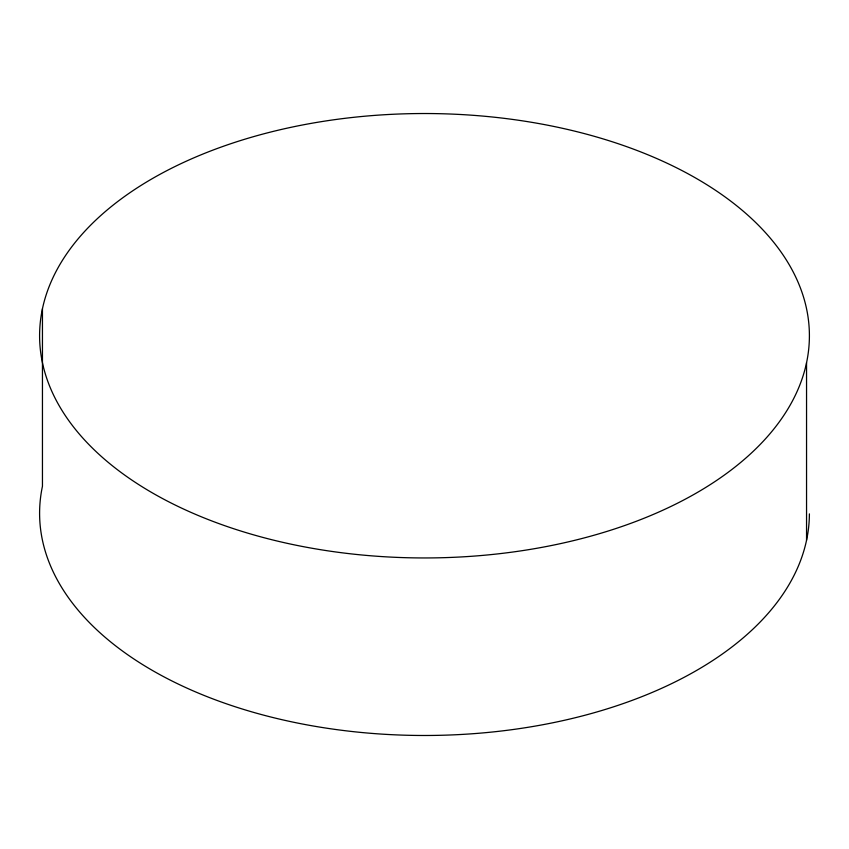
<?xml version="1.0" encoding="UTF-8"?>
<svg xmlns="http://www.w3.org/2000/svg" width="849" height="849" viewBox="0 0 849 849"><rect width="100%" height="100%" fill="white"/><g stroke="black" fill="none" stroke-linecap="round" stroke-linejoin="round"><path stroke-width="1.27" d="M806.55 362.735A384.905 222.215 0 0 1 192.988 513.263A384.905 222.215 0 0 1 273.962 131.224A384.905 222.215 0 0 1 806.55 362.735L806.55 540.251M42.45 308.749L42.45 486.265A384.905 222.215 0 0 0 400.537 735.054A384.905 222.215 0 0 0 809.394 513.889"/></g></svg>
